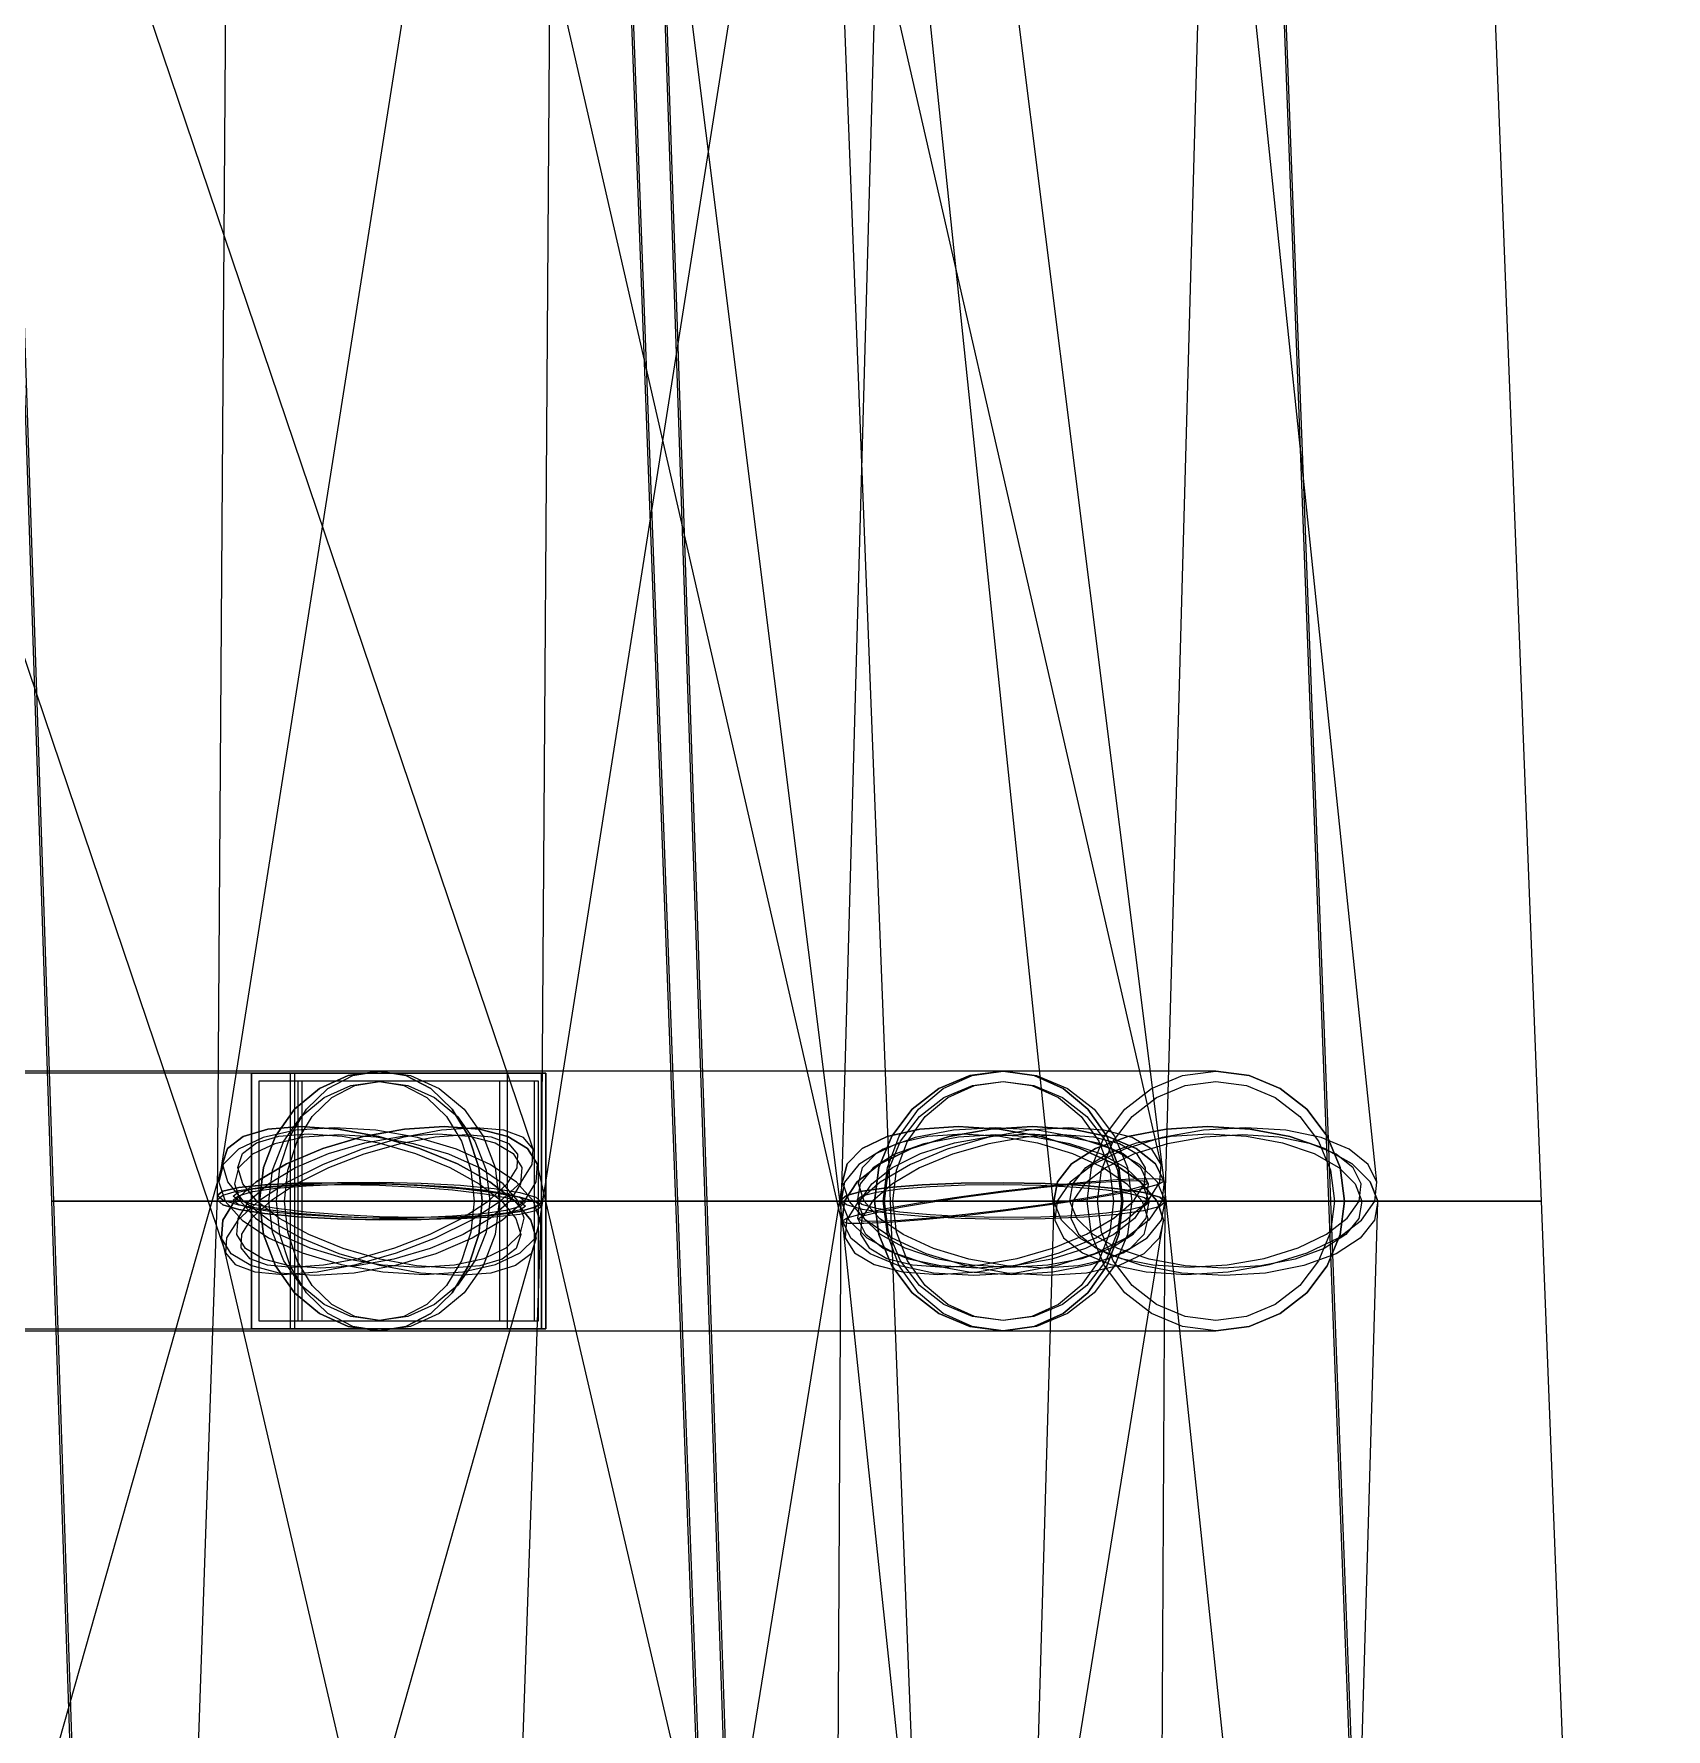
# Model space of a CAD drawing. Header units: millimetres. Extents: x -123812 to 252100, y -3000 to 639000.
# Drawn here: x 7927 to 10483, y 474173 to 476827 of the extents above; entities that cross this region are included whole.
import ezdxf

# ---------------------------------------------------------------- set-up
doc = ezdxf.new("R2010")
doc.units = ezdxf.units.MM
doc.layers.add('D-STR-STRC', color=7, linetype='Continuous', lineweight=25)

msp = doc.modelspace()

# ---------------------------------------------------------------- linework, layer by layer
at = {"layer": 'D-STR-STRC'}
for points in [[(6435.6, 496968.5), (9192.6, 474968.5), (9201.2, 474965.6), (9226.3, 474965.1), (9266.4, 474966.9), (9318.6, 474971), (9379.4, 474977), (9444.6, 474984.7), (9509.8, 474993.3), (9570.6, 475002.5), (9622.8, 475011.4), (9662.9, 475019.6), (9688.1, 475026.4), (9696.6, 475031.5), (6939.7, 497031.5)], [(8364.2, 497001.7), (8213.8, 475001.7), (8222.5, 474994), (8247.8, 474986.7), (8288.2, 474980.3), (8340.8, 474975.2), (8402.1, 474971.9), (8467.8, 474970.4), (8533.5, 474971), (8594.8, 474973.5), (8647.4, 474977.9), (8687.8, 474983.7), (8713.1, 474990.7), (8721.8, 474998.3), (8872.2, 496998.3)], [(6535.8, 479918.8), (8227.1, 474918.8), (8242.3, 474900.5), (8272.8, 474889.1), (8316.6, 474885.2), (8370.7, 474889.1), (8431.5, 474900.5), (8494.7, 474918.8), (8556, 474942.6), (8611.4, 474970.3), (8657, 475000), (8689.7, 475029.7), (8707.2, 475057.4), (8708.5, 475081.2), (7017.1, 480081.2)], [(8052, 479942.6), (9197.2, 474942.6), (9212, 474918.8), (9242.7, 474900.5), (9287.1, 474889.1), (9342.2, 474885.2), (9404.4, 474889.1), (9469.2, 474900.5), (9532.4, 474918.8), (9589.7, 474942.6), (9637, 474970.3), (9671.2, 475000), (9690, 475029.7), (9692, 475057.4), (8546.8, 480057.4)], [(9005.4, 480029.7), (8216.4, 475029.7), (8226.4, 475000), (8252.9, 474970.3), (8294, 474942.6), (8347, 474918.8), (8408.2, 474900.5), (8473.5, 474889.1), (8538.3, 474885.2), (8598.4, 474889.1), (8649.6, 474900.5), (8688.4, 474918.8), (8712.1, 474942.6), (8719.2, 474970.3), (9508.2, 479970.3)], [(9004.6, 479970.3), (9525.6, 474970.3), (9539.2, 474942.6), (9569.1, 474918.8), (9613.2, 474900.5), (9668.5, 474889.1), (9731.2, 474885.2), (9797.1, 474889.1), (9861.7, 474900.5), (9920.6, 474918.8), (9969.8, 474942.6), (10005.8, 474970.3), (10026.4, 475000), (10029.9, 475029.7), (9508.9, 480029.7)], [(9329.7, 480000), (9191, 475000), (9202.8, 474970.3), (9231.2, 474942.6), (9274, 474918.8), (9328.5, 474900.5), (9390.9, 474889.1), (9457, 474885.2), (9522.2, 474889.1), (9582.2, 474900.5), (9632.7, 474918.8), (9670.4, 474942.6), (9692.8, 474970.3), (9698.2, 475000), (9837, 480000)], [(6913.9, 474796.8), (8467.8, 474796.8), (8509.5, 474803.7), (8548.4, 474824), (8581.8, 474856.3), (8607.4, 474898.4), (8623.5, 474947.4), (8629, 475000), (8623.5, 475052.6), (8607.4, 475101.6), (8581.8, 475143.7), (8548.4, 475176), (8509.5, 475196.3), (8467.8, 475203.2), (6913.9, 475203.2)], [(6913.9, 474796.8), (8467.8, 474796.8), (8509.5, 474803.7), (8548.4, 474824), (8581.8, 474856.3), (8607.4, 474898.4), (8623.5, 474947.4), (8629, 475000), (8623.5, 475052.6), (8607.4, 475101.6), (8581.8, 475143.7), (8548.4, 475176), (8509.5, 475196.3), (8467.8, 475203.2), (6913.9, 475203.2)], [(7297.3, 469941.7), (8713.6, 474941.7), (8705, 474969.8), (8680.3, 475000), (8641, 475030.2), (8590, 475058.3), (8530.6, 475082.5), (8467, 475101), (8403.4, 475112.7), (8344.2, 475116.7), (8293.4, 475112.7), (8254.5, 475101), (8230.1, 475082.5), (8222, 475058.3), (6805.6, 470058.3)], [(9879.6, 470058.3), (8715, 475058.3), (8700, 475082.5), (8669.2, 475101), (8624.7, 475112.7), (8569.5, 475116.7), (8507.3, 475112.7), (8442.5, 475101), (8379.3, 475082.5), (8322.2, 475058.3), (8275.1, 475030.2), (8241, 475000), (8222.5, 474969.8), (8220.6, 474941.7), (9385.2, 469941.7)], [(8887.5, 469969.8), (9695.9, 474969.8), (9685.9, 475000), (9659.4, 475030.2), (9618.3, 475058.3), (9565.3, 475082.5), (9504.1, 475101), (9438.9, 475112.7), (9374, 475116.7), (9314, 475112.7), (9262.9, 475101), (9224.1, 475082.5), (9200.4, 475058.3), (9193.3, 475030.2), (8384.9, 470030.2)], [(10224.3, 470030.2), (9696.7, 475030.2), (9683, 475058.3), (9653, 475082.5), (9608.8, 475101), (9553.4, 475112.7), (9490.7, 475116.7), (9424.7, 475112.7), (9360.2, 475101), (9301.3, 475082.5), (9252.3, 475058.3), (9216.3, 475030.2), (9196, 475000), (9192.5, 474969.8), (9720.1, 469969.8)], [(9886, 470000), (10031.4, 475000), (10019.5, 475030.2), (9991.1, 475058.3), (9948.1, 475082.5), (9893.6, 475101), (9831.2, 475112.7), (9765.1, 475116.7), (9699.9, 475112.7), (9640, 475101), (9589.5, 475082.5), (9551.8, 475058.3), (9529.5, 475030.2), (9524.2, 475000), (9378.8, 470000)], [(7855.2, 449991.3), (8721.7, 474991.3), (8713, 474998.7), (8687.6, 475006.2), (8647.3, 475013.2), (8594.7, 475019.4), (8533.5, 475024.2), (8467.8, 475027.4), (8402.1, 475028.7), (8340.9, 475028.1), (8288.3, 475025.5), (8248, 475021.2), (8222.6, 475015.5), (8214, 475008.7), (7347.5, 450008.7)], [(9563.8, 449998.6), (9698.6, 474998.6), (9689.9, 475006.1), (9664.6, 475013.2), (9624.2, 475019.3), (9571.6, 475024.2), (9510.3, 475027.4), (9444.6, 475028.7), (9378.9, 475028.1), (9317.6, 475025.5), (9265, 475021.3), (9224.6, 475015.5), (9199.3, 475008.7), (9190.6, 475001.4), (9055.8, 450001.4)]]:
    msp.add_lwpolyline(points, dxfattribs=at)
for points in [[(7787.5, 480000), (7954.7, 475000), (8980.9, 475000), (8811.3, 480000)], [(7789.8, 480000), (7957.7, 475000), (8977.9, 475000), (8809, 480000)], [(8744.9, 480000), (8931.5, 475000), (9957.7, 475000), (9768.7, 480000)], [(8747.2, 480000), (8934.5, 475000), (9954.7, 475000), (9766.4, 480000)], [(9073.7, 480000), (9267.7, 475000), (10287.8, 475000), (10092.9, 480000)], [(7192.8, 474800), (8721.7, 474800), (8721.7, 475200), (7192.8, 475200)], [(7192.8, 474800), (8721.7, 474800), (8721.7, 475200), (7192.8, 475200)], [(8267.8, 474800), (8728.5, 474800), (8728.5, 475200), (8267.8, 475200)], [(8267.8, 475200), (8667.8, 475200), (8667.8, 474800), (8267.8, 474800)], [(8280.1, 475000), (8286.5, 474947.4), (8305.2, 474898.4), (8335.1, 474856.3), (8373.9, 474824), (8419.2, 474803.7), (8467.8, 474796.8), (9444.6, 474796.8), (9493.2, 474803.7), (9538.5, 474824), (9577.4, 474856.3), (9607.2, 474898.4), (9625.9, 474947.4), (9632.3, 475000), (9625.9, 475052.6), (9607.2, 475101.6), (9577.4, 475143.7), (9538.5, 475176), (9493.2, 475196.3), (9444.6, 475203.2), (8467.8, 475203.2), (8419.2, 475196.3), (8373.9, 475176), (8335.1, 475143.7), (8305.2, 475101.6), (8286.5, 475052.6)], [(8655.5, 475000), (8649.1, 474947.4), (8630.4, 474898.4), (8600.6, 474856.3), (8561.7, 474824), (8516.4, 474803.7), (8467.8, 474796.8), (8419.2, 474803.7), (8373.9, 474824), (8335.1, 474856.3), (8305.2, 474898.4), (8286.5, 474947.4), (8280.1, 475000), (8286.5, 475052.6), (8305.2, 475101.6), (8335.1, 475143.7), (8373.9, 475176), (8419.2, 475196.3), (8467.8, 475203.2), (8516.4, 475196.3), (8561.7, 475176), (8600.6, 475143.7), (8630.4, 475101.6), (8649.1, 475052.6)], [(8280.1, 475000), (8286.5, 474947.4), (8305.2, 474898.4), (8335.1, 474856.3), (8373.9, 474824), (8419.2, 474803.7), (8467.8, 474796.8), (9444.6, 474796.8), (9493.2, 474803.7), (9538.5, 474824), (9577.4, 474856.3), (9607.2, 474898.4), (9625.9, 474947.4), (9632.3, 475000), (9625.9, 475052.6), (9607.2, 475101.6), (9577.4, 475143.7), (9538.5, 475176), (9493.2, 475196.3), (9444.6, 475203.2), (8467.8, 475203.2), (8419.2, 475196.3), (8373.9, 475176), (8335.1, 475143.7), (8305.2, 475101.6), (8286.5, 475052.6)], [(8655.5, 475000), (8649.1, 474947.4), (8630.4, 474898.4), (8600.6, 474856.3), (8561.7, 474824), (8516.4, 474803.7), (8467.8, 474796.8), (8419.2, 474803.7), (8373.9, 474824), (8335.1, 474856.3), (8305.2, 474898.4), (8286.5, 474947.4), (8280.1, 475000), (8286.5, 475052.6), (8305.2, 475101.6), (8335.1, 475143.7), (8373.9, 475176), (8419.2, 475196.3), (8467.8, 475203.2), (8516.4, 475196.3), (8561.7, 475176), (8600.6, 475143.7), (8630.4, 475101.6), (8649.1, 475052.6)], [(8629, 475000), (8623.5, 474947.4), (8607.4, 474898.4), (8581.8, 474856.3), (8548.4, 474824), (8509.5, 474803.7), (8467.8, 474796.8), (8426.1, 474803.7), (8387.2, 474824), (8353.8, 474856.3), (8328.2, 474898.4), (8312.1, 474947.4), (8306.6, 475000), (8312.1, 475052.6), (8328.2, 475101.6), (8353.8, 475143.7), (8387.2, 475176), (8426.1, 475196.3), (8467.8, 475203.2), (8509.5, 475196.3), (8548.4, 475176), (8581.8, 475143.7), (8607.4, 475101.6), (8623.5, 475052.6)], [(8629, 475000), (8623.5, 474947.4), (8607.4, 474898.4), (8581.8, 474856.3), (8548.4, 474824), (8509.5, 474803.7), (8467.8, 474796.8), (8426.1, 474803.7), (8387.2, 474824), (8353.8, 474856.3), (8328.2, 474898.4), (8312.1, 474947.4), (8306.6, 475000), (8312.1, 475052.6), (8328.2, 475101.6), (8353.8, 475143.7), (8387.2, 475176), (8426.1, 475196.3), (8467.8, 475203.2), (8509.5, 475196.3), (8548.4, 475176), (8581.8, 475143.7), (8607.4, 475101.6), (8623.5, 475052.6)], [(8328.6, 475200), (8728.5, 475200), (8728.5, 474800), (8328.6, 474800)], [(8335.4, 475200), (8721.7, 475200), (8721.7, 474800), (8335.4, 474800)], [(8335.4, 475200), (8721.7, 475200), (8721.7, 474800), (8335.4, 474800)], [(9243.1, 475000), (9250, 474947.4), (9270.1, 474898.4), (9302.2, 474856.3), (9343.9, 474824), (9392.5, 474803.7), (9444.6, 474796.8), (9777.8, 474796.8), (9829.9, 474803.7), (9878.5, 474824), (9920.2, 474856.3), (9952.2, 474898.4), (9972.4, 474947.4), (9979.2, 475000), (9972.4, 475052.6), (9952.2, 475101.6), (9920.2, 475143.7), (9878.5, 475176), (9829.9, 475196.3), (9777.8, 475203.2), (9444.6, 475203.2), (9392.5, 475196.3), (9343.9, 475176), (9302.2, 475143.7), (9270.1, 475101.6), (9250, 475052.6)], [(9646.1, 475000), (9639.2, 474947.4), (9619.1, 474898.4), (9587.1, 474856.3), (9545.3, 474824), (9496.8, 474803.7), (9444.6, 474796.8), (9392.5, 474803.7), (9343.9, 474824), (9302.2, 474856.3), (9270.1, 474898.4), (9250, 474947.4), (9243.1, 475000), (9250, 475052.6), (9270.1, 475101.6), (9302.2, 475143.7), (9343.9, 475176), (9392.5, 475196.3), (9444.6, 475203.2), (9496.8, 475196.3), (9545.3, 475176), (9587.1, 475143.7), (9619.1, 475101.6), (9639.2, 475052.6)], [(9243.1, 475000), (9250, 474947.4), (9270.1, 474898.4), (9302.2, 474856.3), (9343.9, 474824), (9392.5, 474803.7), (9444.6, 474796.8), (9777.8, 474796.8), (9829.9, 474803.7), (9878.5, 474824), (9920.2, 474856.3), (9952.2, 474898.4), (9972.4, 474947.4), (9979.2, 475000), (9972.4, 475052.6), (9952.2, 475101.6), (9920.2, 475143.7), (9878.5, 475176), (9829.9, 475196.3), (9777.8, 475203.2), (9444.6, 475203.2), (9392.5, 475196.3), (9343.9, 475176), (9302.2, 475143.7), (9270.1, 475101.6), (9250, 475052.6)], [(9646.1, 475000), (9639.2, 474947.4), (9619.1, 474898.4), (9587.1, 474856.3), (9545.3, 474824), (9496.8, 474803.7), (9444.6, 474796.8), (9392.5, 474803.7), (9343.9, 474824), (9302.2, 474856.3), (9270.1, 474898.4), (9250, 474947.4), (9243.1, 475000), (9250, 475052.6), (9270.1, 475101.6), (9302.2, 475143.7), (9343.9, 475176), (9392.5, 475196.3), (9444.6, 475203.2), (9496.8, 475196.3), (9545.3, 475176), (9587.1, 475143.7), (9619.1, 475101.6), (9639.2, 475052.6)], [(9632.3, 475000), (9625.9, 474947.4), (9607.2, 474898.4), (9577.4, 474856.3), (9538.5, 474824), (9493.2, 474803.7), (9444.6, 474796.8), (9396, 474803.7), (9350.7, 474824), (9311.9, 474856.3), (9282, 474898.4), (9263.3, 474947.4), (9256.9, 475000), (9263.3, 475052.6), (9282, 475101.6), (9311.9, 475143.7), (9350.7, 475176), (9396, 475196.3), (9444.6, 475203.2), (9493.2, 475196.3), (9538.5, 475176), (9577.4, 475143.7), (9607.2, 475101.6), (9625.9, 475052.6)], [(9632.3, 475000), (9625.9, 474947.4), (9607.2, 474898.4), (9577.4, 474856.3), (9538.5, 474824), (9493.2, 474803.7), (9444.6, 474796.8), (9396, 474803.7), (9350.7, 474824), (9311.9, 474856.3), (9282, 474898.4), (9263.3, 474947.4), (9256.9, 475000), (9263.3, 475052.6), (9282, 475101.6), (9311.9, 475143.7), (9350.7, 475176), (9396, 475196.3), (9444.6, 475203.2), (9493.2, 475196.3), (9538.5, 475176), (9577.4, 475143.7), (9607.2, 475101.6), (9625.9, 475052.6)], [(9979.2, 475000), (9972.4, 474947.4), (9952.2, 474898.4), (9920.2, 474856.3), (9878.5, 474824), (9829.9, 474803.7), (9777.8, 474796.8), (9725.6, 474803.7), (9677, 474824), (9635.3, 474856.3), (9603.3, 474898.4), (9583.2, 474947.4), (9576.3, 475000), (9583.2, 475052.6), (9603.3, 475101.6), (9635.3, 475143.7), (9677, 475176), (9725.6, 475196.3), (9777.8, 475203.2), (9829.9, 475196.3), (9878.5, 475176), (9920.2, 475143.7), (9952.2, 475101.6), (9972.4, 475052.6)], [(9979.2, 475000), (9972.4, 474947.4), (9952.2, 474898.4), (9920.2, 474856.3), (9878.5, 474824), (9829.9, 474803.7), (9777.8, 474796.8), (9725.6, 474803.7), (9677, 474824), (9635.3, 474856.3), (9603.3, 474898.4), (9583.2, 474947.4), (9576.3, 475000), (9583.2, 475052.6), (9603.3, 475101.6), (9635.3, 475143.7), (9677, 475176), (9725.6, 475196.3), (9777.8, 475203.2), (9829.9, 475196.3), (9878.5, 475176), (9920.2, 475143.7), (9952.2, 475101.6), (9972.4, 475052.6)], [(8279.8, 475188), (8655.8, 475188), (8655.8, 474812), (8279.8, 474812)], [(8640.8, 475000), (8634.9, 474951.5), (8617.6, 474906.4), (8590.1, 474867.6), (8554.3, 474837.9), (8512.6, 474819.2), (8467.8, 474812.8), (8423, 474819.2), (8381.3, 474837.9), (8345.5, 474867.6), (8318, 474906.4), (8300.7, 474951.5), (8294.9, 475000), (8300.7, 475048.5), (8318, 475093.6), (8345.5, 475132.4), (8381.3, 475162.1), (8423, 475180.8), (8467.8, 475187.2), (8512.6, 475180.8), (8554.3, 475162.1), (8590.1, 475132.4), (8617.6, 475093.6), (8634.9, 475048.5)], [(8640.8, 475000), (8634.9, 474951.5), (8617.6, 474906.4), (8590.1, 474867.6), (8554.3, 474837.9), (8512.6, 474819.2), (8467.8, 474812.8), (8423, 474819.2), (8381.3, 474837.9), (8345.5, 474867.6), (8318, 474906.4), (8300.7, 474951.5), (8294.9, 475000), (8300.7, 475048.5), (8318, 475093.6), (8345.5, 475132.4), (8381.3, 475162.1), (8423, 475180.8), (8467.8, 475187.2), (8512.6, 475180.8), (8554.3, 475162.1), (8590.1, 475132.4), (8617.6, 475093.6), (8634.9, 475048.5)], [(8616.3, 475000), (8611.3, 474951.5), (8596.4, 474906.4), (8572.8, 474867.6), (8542.1, 474837.9), (8506.2, 474819.2), (8467.8, 474812.8), (8429.4, 474819.2), (8393.5, 474837.9), (8362.8, 474867.6), (8339.2, 474906.4), (8324.3, 474951.5), (8319.3, 475000), (8324.3, 475048.5), (8339.2, 475093.6), (8362.8, 475132.4), (8393.5, 475162.1), (8429.4, 475180.8), (8467.8, 475187.2), (8506.2, 475180.8), (8542.1, 475162.1), (8572.8, 475132.4), (8596.4, 475093.6), (8611.3, 475048.5)], [(8616.3, 475000), (8611.3, 474951.5), (8596.4, 474906.4), (8572.8, 474867.6), (8542.1, 474837.9), (8506.2, 474819.2), (8467.8, 474812.8), (8429.4, 474819.2), (8393.5, 474837.9), (8362.8, 474867.6), (8339.2, 474906.4), (8324.3, 474951.5), (8319.3, 475000), (8324.3, 475048.5), (8339.2, 475093.6), (8362.8, 475132.4), (8393.5, 475162.1), (8429.4, 475180.8), (8467.8, 475187.2), (8506.2, 475180.8), (8542.1, 475162.1), (8572.8, 475132.4), (8596.4, 475093.6), (8611.3, 475048.5)], [(8340.6, 475188), (8716.5, 475188), (8716.5, 474812), (8340.6, 474812)], [(8347, 475188), (8710.2, 475188), (8710.2, 474812), (8347, 474812)], [(8347, 475188), (8710.2, 475188), (8710.2, 474812), (8347, 474812)], [(9630.2, 475000), (9623.9, 474951.5), (9605.3, 474906.4), (9575.8, 474867.6), (9537.4, 474837.9), (9492.6, 474819.2), (9444.6, 474812.8), (9396.6, 474819.2), (9351.8, 474837.9), (9313.4, 474867.6), (9283.9, 474906.4), (9265.3, 474951.5), (9259, 475000), (9265.3, 475048.5), (9283.9, 475093.6), (9313.4, 475132.4), (9351.8, 475162.1), (9396.6, 475180.8), (9444.6, 475187.2), (9492.6, 475180.8), (9537.4, 475162.1), (9575.8, 475132.4), (9605.3, 475093.6), (9623.9, 475048.5)], [(9630.2, 475000), (9623.9, 474951.5), (9605.3, 474906.4), (9575.8, 474867.6), (9537.4, 474837.9), (9492.6, 474819.2), (9444.6, 474812.8), (9396.6, 474819.2), (9351.8, 474837.9), (9313.4, 474867.6), (9283.9, 474906.4), (9265.3, 474951.5), (9259, 475000), (9265.3, 475048.5), (9283.9, 475093.6), (9313.4, 475132.4), (9351.8, 475162.1), (9396.6, 475180.8), (9444.6, 475187.2), (9492.6, 475180.8), (9537.4, 475162.1), (9575.8, 475132.4), (9605.3, 475093.6), (9623.9, 475048.5)], [(9617.6, 475000), (9611.7, 474951.5), (9594.4, 474906.4), (9566.9, 474867.6), (9531.1, 474837.9), (9489.4, 474819.2), (9444.6, 474812.8), (9399.8, 474819.2), (9358.1, 474837.9), (9322.3, 474867.6), (9294.8, 474906.4), (9277.6, 474951.5), (9271.7, 475000), (9277.6, 475048.5), (9294.8, 475093.6), (9322.3, 475132.4), (9358.1, 475162.1), (9399.8, 475180.8), (9444.6, 475187.2), (9489.4, 475180.8), (9531.1, 475162.1), (9566.9, 475132.4), (9594.4, 475093.6), (9611.7, 475048.5)], [(9617.6, 475000), (9611.7, 474951.5), (9594.4, 474906.4), (9566.9, 474867.6), (9531.1, 474837.9), (9489.4, 474819.2), (9444.6, 474812.8), (9399.8, 474819.2), (9358.1, 474837.9), (9322.3, 474867.6), (9294.8, 474906.4), (9277.6, 474951.5), (9271.7, 475000), (9277.6, 475048.5), (9294.8, 475093.6), (9322.3, 475132.4), (9358.1, 475162.1), (9399.8, 475180.8), (9444.6, 475187.2), (9489.4, 475180.8), (9531.1, 475162.1), (9566.9, 475132.4), (9594.4, 475093.6), (9611.7, 475048.5)], [(9963.4, 475000), (9957.1, 474951.5), (9938.5, 474906.4), (9909, 474867.6), (9870.6, 474837.9), (9825.8, 474819.2), (9777.8, 474812.8), (9729.7, 474819.2), (9685, 474837.9), (9646.5, 474867.6), (9617, 474906.4), (9598.5, 474951.5), (9592.2, 475000), (9598.5, 475048.5), (9617, 475093.6), (9646.5, 475132.4), (9685, 475162.1), (9729.7, 475180.8), (9777.8, 475187.2), (9825.8, 475180.8), (9870.6, 475162.1), (9909, 475132.4), (9938.5, 475093.6), (9957.1, 475048.5)], [(9963.4, 475000), (9957.1, 474951.5), (9938.5, 474906.4), (9909, 474867.6), (9870.6, 474837.9), (9825.8, 474819.2), (9777.8, 474812.8), (9729.7, 474819.2), (9685, 474837.9), (9646.5, 474867.6), (9617, 474906.4), (9598.5, 474951.5), (9592.2, 475000), (9598.5, 475048.5), (9617, 475093.6), (9646.5, 475132.4), (9685, 475162.1), (9729.7, 475180.8), (9777.8, 475187.2), (9825.8, 475180.8), (9870.6, 475162.1), (9909, 475132.4), (9938.5, 475093.6), (9957.1, 475048.5)], [(8694.6, 475000), (8660.5, 474969.8), (8613.4, 474941.7), (8556.3, 474917.5), (8493.2, 474899), (8428.3, 474887.3), (8366.2, 474883.3), (8310.9, 474887.3), (8266.4, 474899), (8235.6, 474917.5), (8220.6, 474941.7), (8222.5, 474969.8), (8241, 475000), (8275.1, 475030.2), (8322.2, 475058.3), (8379.3, 475082.5), (8442.5, 475101), (8507.3, 475112.7), (8569.5, 475116.7), (8624.7, 475112.7), (8669.2, 475101), (8700, 475082.5), (8715, 475058.3), (8713.1, 475030.2)], [(8680.3, 475000), (8705, 474969.8), (8713.6, 474941.7), (8705.5, 474917.5), (8681.1, 474899), (8642.2, 474887.3), (8591.4, 474883.3), (8532.2, 474887.3), (8468.6, 474899), (8405, 474917.5), (8345.6, 474941.7), (8294.6, 474969.8), (8255.3, 475000), (8230.6, 475030.2), (8222, 475058.3), (8230.1, 475082.5), (8254.5, 475101), (8293.4, 475112.7), (8344.2, 475116.7), (8403.4, 475112.7), (8467, 475101), (8530.6, 475082.5), (8590, 475058.3), (8641, 475030.2)], [(9693.3, 475000), (9672.9, 474969.8), (9636.9, 474941.7), (9587.9, 474917.5), (9529.1, 474899), (9464.5, 474887.3), (9398.6, 474883.3), (9335.8, 474887.3), (9280.4, 474899), (9236.2, 474917.5), (9206.2, 474941.7), (9192.5, 474969.8), (9196, 475000), (9216.3, 475030.2), (9252.3, 475058.3), (9301.3, 475082.5), (9360.2, 475101), (9424.7, 475112.7), (9490.7, 475116.7), (9553.4, 475112.7), (9608.8, 475101), (9653, 475082.5), (9683, 475058.3), (9696.7, 475030.2)], [(9685.9, 475000), (9695.9, 474969.8), (9688.8, 474941.7), (9665.1, 474917.5), (9626.3, 474899), (9575.2, 474887.3), (9515.2, 474883.3), (9450.3, 474887.3), (9385.1, 474899), (9323.9, 474917.5), (9270.9, 474941.7), (9229.8, 474969.8), (9203.3, 475000), (9193.3, 475030.2), (9200.4, 475058.3), (9224.1, 475082.5), (9262.9, 475101), (9314, 475112.7), (9374, 475116.7), (9438.9, 475112.7), (9504.1, 475101), (9565.3, 475082.5), (9618.3, 475058.3), (9659.4, 475030.2)], [(10031.4, 475000), (10026, 474969.8), (10003.7, 474941.7), (9966.1, 474917.5), (9915.6, 474899), (9855.7, 474887.3), (9790.5, 474883.3), (9724.4, 474887.3), (9662, 474899), (9607.4, 474917.5), (9564.5, 474941.7), (9536.1, 474969.8), (9524.2, 475000), (9529.5, 475030.2), (9551.8, 475058.3), (9589.5, 475082.5), (9640, 475101), (9699.9, 475112.7), (9765.1, 475116.7), (9831.2, 475112.7), (9893.6, 475101), (9948.1, 475082.5), (9991.1, 475058.3), (10019.5, 475030.2)], [(8226.4, 475000), (8252.9, 474970.3), (8294, 474942.6), (8347, 474918.8), (8408.2, 474900.5), (8473.5, 474889.1), (8538.3, 474885.2), (8598.4, 474889.1), (8649.6, 474900.5), (8688.4, 474918.8), (8712.1, 474942.6), (8719.2, 474970.3), (8709.2, 475000), (8682.7, 475029.7), (8641.6, 475057.4), (8588.6, 475081.2), (8527.4, 475099.5), (8462.2, 475110.9), (8397.3, 475114.8), (8337.2, 475110.9), (8286, 475099.5), (8247.3, 475081.2), (8223.5, 475057.4), (8216.4, 475029.7)], [(8278.6, 475000), (8246, 474970.3), (8228.4, 474942.6), (8227.1, 474918.8), (8242.3, 474900.5), (8272.8, 474889.1), (8316.6, 474885.2), (8370.7, 474889.1), (8431.5, 474900.5), (8494.7, 474918.8), (8556, 474942.6), (8611.4, 474970.3), (8657, 475000), (8689.7, 475029.7), (8707.2, 475057.4), (8708.5, 475081.2), (8693.3, 475099.5), (8662.8, 475110.9), (8619, 475114.8), (8564.9, 475110.9), (8504.2, 475099.5), (8441, 475081.2), (8379.6, 475057.4), (8324.2, 475029.7)], [(8250.2, 475000), (8274.1, 474973.2), (8311.1, 474948.2), (8358.9, 474926.8), (8414.1, 474910.3), (8472.9, 474900), (8531.4, 474896.5), (8585.5, 474900), (8631.7, 474910.3), (8666.6, 474926.8), (8688.1, 474948.2), (8694.5, 474973.2), (8685.4, 475000), (8661.6, 475026.8), (8624.5, 475051.8), (8576.7, 475073.2), (8521.5, 475089.7), (8462.7, 475100), (8404.2, 475103.5), (8350.1, 475100), (8303.9, 475089.7), (8269, 475073.2), (8247.5, 475051.8), (8241.1, 475026.8)], [(8672.2, 475000), (8641.6, 474972.8), (8599, 474947.4), (8547.6, 474925.6), (8490.7, 474908.9), (8432.2, 474898.4), (8376.2, 474894.8), (8326.4, 474898.4), (8286.2, 474908.9), (8258.4, 474925.6), (8244.9, 474947.4), (8246.6, 474972.8), (8263.4, 475000), (8294, 475027.2), (8336.6, 475052.6), (8388, 475074.4), (8444.9, 475091.1), (8503.4, 475101.6), (8559.4, 475105.2), (8609.2, 475101.6), (8649.4, 475091.1), (8677.2, 475074.4), (8690.7, 475052.6), (8689, 475027.2)], [(8659.4, 475000), (8681.7, 474972.8), (8689.4, 474947.4), (8682.1, 474925.6), (8660.1, 474908.9), (8625, 474898.4), (8579.3, 474894.8), (8525.9, 474898.4), (8468.5, 474908.9), (8411.2, 474925.6), (8357.6, 474947.4), (8311.6, 474972.8), (8276.2, 475000), (8253.9, 475027.2), (8246.2, 475052.6), (8253.5, 475074.4), (8275.5, 475091.1), (8310.6, 475101.6), (8356.3, 475105.2), (8409.7, 475101.6), (8467.1, 475091.1), (8524.5, 475074.4), (8578, 475052.6), (8624, 475027.2)], [(8297.3, 475000), (8267.8, 474973.2), (8252, 474948.2), (8250.8, 474926.8), (8264.5, 474910.3), (8292, 474900), (8331.5, 474896.5), (8380.3, 474900), (8435, 474910.3), (8492, 474926.8), (8547.3, 474948.2), (8597.3, 474973.2), (8638.4, 475000), (8667.8, 475026.8), (8683.7, 475051.8), (8684.8, 475073.2), (8671.1, 475089.7), (8643.6, 475100), (8604.1, 475103.5), (8555.3, 475100), (8500.6, 475089.7), (8443.6, 475073.2), (8388.3, 475051.8), (8338.3, 475026.8)], [(9191, 475000), (9202.8, 474970.3), (9231.2, 474942.6), (9274, 474918.8), (9328.5, 474900.5), (9390.9, 474889.1), (9457, 474885.2), (9522.2, 474889.1), (9582.2, 474900.5), (9632.7, 474918.8), (9670.4, 474942.6), (9692.8, 474970.3), (9698.2, 475000), (9686.4, 475029.7), (9658, 475057.4), (9615.2, 475081.2), (9560.7, 475099.5), (9498.3, 475110.9), (9432.2, 475114.8), (9367, 475110.9), (9307.1, 475099.5), (9256.5, 475081.2), (9218.8, 475057.4), (9196.4, 475029.7)], [(9218, 475000), (9199.2, 474970.3), (9197.2, 474942.6), (9212, 474918.8), (9242.7, 474900.5), (9287.1, 474889.1), (9342.2, 474885.2), (9404.4, 474889.1), (9469.2, 474900.5), (9532.4, 474918.8), (9589.7, 474942.6), (9637, 474970.3), (9671.2, 475000), (9690, 475029.7), (9692, 475057.4), (9677.2, 475081.2), (9646.6, 475099.5), (9602.1, 475110.9), (9547, 475114.8), (9484.8, 475110.9), (9420, 475099.5), (9356.8, 475081.2), (9299.6, 475057.4), (9252.2, 475029.7)], [(9216, 475000), (9226.6, 474973.2), (9252.2, 474948.2), (9290.8, 474926.8), (9340, 474910.3), (9396.2, 474900), (9455.8, 474896.5), (9514.6, 474900), (9568.6, 474910.3), (9614.2, 474926.8), (9648.2, 474948.2), (9668.4, 474973.2), (9673.3, 475000), (9662.6, 475026.8), (9637, 475051.8), (9598.4, 475073.2), (9549.3, 475089.7), (9493, 475100), (9433.4, 475103.5), (9374.6, 475100), (9320.6, 475089.7), (9275, 475073.2), (9241, 475051.8), (9220.8, 475026.8)], [(9668.8, 475000), (9650.4, 474972.8), (9618, 474947.4), (9573.8, 474925.6), (9520.7, 474908.9), (9462.5, 474898.4), (9403.1, 474894.8), (9346.5, 474898.4), (9296.6, 474908.9), (9256.7, 474925.6), (9229.7, 474947.4), (9217.3, 474972.8), (9220.4, 475000), (9238.8, 475027.2), (9271.2, 475052.6), (9315.4, 475074.4), (9368.5, 475091.1), (9426.7, 475101.6), (9486.1, 475105.2), (9542.7, 475101.6), (9592.7, 475091.1), (9632.5, 475074.4), (9659.5, 475052.6), (9671.9, 475027.2)], [(9662.1, 475000), (9671.2, 474972.8), (9664.8, 474947.4), (9643.4, 474925.6), (9608.5, 474908.9), (9562.4, 474898.4), (9508.2, 474894.8), (9449.8, 474898.4), (9390.9, 474908.9), (9335.8, 474925.6), (9288, 474947.4), (9251, 474972.8), (9227.1, 475000), (9218, 475027.2), (9224.4, 475052.6), (9245.8, 475074.4), (9280.8, 475091.1), (9326.9, 475101.6), (9381, 475105.2), (9439.5, 475101.6), (9498.3, 475091.1), (9553.4, 475074.4), (9601.2, 475052.6), (9638.2, 475027.2)], [(9240.3, 475000), (9223.4, 474973.2), (9221.5, 474948.2), (9234.9, 474926.8), (9262.5, 474910.3), (9302.6, 474900), (9352.3, 474896.5), (9408.3, 474900), (9466.8, 474910.3), (9523.8, 474926.8), (9575.4, 474948.2), (9618, 474973.2), (9648.9, 475000), (9665.8, 475026.8), (9667.7, 475051.8), (9654.3, 475073.2), (9626.7, 475089.7), (9586.6, 475100), (9536.9, 475103.5), (9480.9, 475100), (9422.4, 475089.7), (9365.4, 475073.2), (9313.8, 475051.8), (9271.2, 475026.8)], [(9529.2, 475000), (9525.6, 474970.3), (9539.2, 474942.6), (9569.1, 474918.8), (9613.2, 474900.5), (9668.5, 474889.1), (9731.2, 474885.2), (9797.1, 474889.1), (9861.7, 474900.5), (9920.6, 474918.8), (9969.8, 474942.6), (10005.8, 474970.3), (10026.4, 475000), (10029.9, 475029.7), (10016.3, 475057.4), (9986.5, 475081.2), (9942.4, 475099.5), (9887.1, 475110.9), (9824.3, 475114.8), (9758.4, 475110.9), (9693.8, 475099.5), (9634.9, 475081.2), (9585.8, 475057.4), (9549.7, 475029.7)], [(10006.4, 475000), (10001.6, 474972.8), (9981.5, 474947.4), (9947.5, 474925.6), (9902, 474908.9), (9848, 474898.4), (9789.2, 474894.8), (9729.6, 474898.4), (9673.4, 474908.9), (9624.2, 474925.6), (9585.5, 474947.4), (9559.9, 474972.8), (9549.1, 475000), (9554, 475027.2), (9574.1, 475052.6), (9608, 475074.4), (9653.6, 475091.1), (9707.6, 475101.6), (9766.3, 475105.2), (9825.9, 475101.6), (9882.2, 475091.1), (9931.4, 475074.4), (9970.1, 475052.6), (9995.7, 475027.2)], [(9553.7, 475000), (9550.4, 474973.2), (9562.7, 474948.2), (9589.6, 474926.8), (9629.4, 474910.3), (9679.2, 474900), (9735.8, 474896.5), (9795.2, 474900), (9853.5, 474910.3), (9906.6, 474926.8), (9950.9, 474948.2), (9983.4, 474973.2), (10001.9, 475000), (10005.1, 475026.8), (9992.9, 475051.8), (9965.9, 475073.2), (9926.2, 475089.7), (9876.3, 475100), (9819.8, 475103.5), (9760.3, 475100), (9702.1, 475089.7), (9649, 475073.2), (9604.7, 475051.8), (9572.2, 475026.8)], [(8467.8, 474970.4), (8402.1, 474971.9), (8340.8, 474975.2), (8288.2, 474980.3), (8247.8, 474986.7), (8222.5, 474994), (8213.8, 475001.7), (8222.5, 475009.3), (8247.8, 475016.3), (8288.2, 475022.1), (8340.8, 475026.5), (8402.1, 475029), (8467.8, 475029.6), (8533.5, 475028.1), (8594.8, 475024.8), (8647.4, 475019.7), (8687.8, 475013.3), (8713.1, 475006), (8721.8, 474998.3), (8713.1, 474990.7), (8687.8, 474983.7), (8647.4, 474977.9), (8594.8, 474973.5), (8533.5, 474971)], [(8467.8, 474972.6), (8402.1, 474975.8), (8340.9, 474980.6), (8288.3, 474986.8), (8248, 474993.8), (8222.6, 475001.3), (8214, 475008.7), (8222.6, 475015.5), (8248, 475021.2), (8288.3, 475025.5), (8340.9, 475028.1), (8402.1, 475028.7), (8467.8, 475027.4), (8533.5, 475024.2), (8594.7, 475019.4), (8647.3, 475013.2), (8687.6, 475006.2), (8713, 474998.7), (8721.7, 474991.3), (8713, 474984.5), (8687.6, 474978.8), (8647.3, 474974.5), (8594.7, 474971.9), (8533.5, 474971.3)], [(8467.8, 474973.3), (8408.5, 474974.6), (8353.3, 474977.7), (8305.9, 474982.2), (8269.5, 474988), (8246.6, 474994.6), (8238.8, 475001.5), (8246.6, 475008.4), (8269.5, 475014.7), (8305.9, 475019.9), (8353.3, 475023.9), (8408.5, 475026.2), (8467.8, 475026.7), (8527.1, 475025.4), (8582.3, 475022.3), (8629.7, 475017.8), (8666.1, 475012), (8689, 475005.4), (8696.8, 474998.5), (8689, 474991.6), (8666.1, 474985.3), (8629.7, 474980.1), (8582.3, 474976.1), (8527.1, 474973.8)], [(8467.8, 474975.3), (8408.6, 474978.2), (8353.4, 474982.5), (8306, 474988.1), (8269.6, 474994.4), (8246.7, 475001.2), (8238.9, 475007.8), (8246.7, 475014), (8269.6, 475019.1), (8306, 475023), (8353.4, 475025.3), (8408.6, 475025.9), (8467.8, 475024.7), (8527, 475021.8), (8582.2, 475017.5), (8629.6, 475011.9), (8666, 475005.6), (8688.9, 474998.8), (8696.7, 474992.2), (8688.9, 474986), (8666, 474980.9), (8629.6, 474977), (8582.2, 474974.7), (8527, 474974.1)], [(9444.6, 474971.3), (9378.9, 474972.6), (9317.6, 474975.8), (9265, 474980.7), (9224.6, 474986.8), (9199.3, 474993.9), (9190.6, 475001.4), (9199.3, 475008.7), (9224.6, 475015.5), (9265, 475021.3), (9317.6, 475025.5), (9378.9, 475028.1), (9444.6, 475028.7), (9510.3, 475027.4), (9571.6, 475024.2), (9624.2, 475019.3), (9664.6, 475013.2), (9689.9, 475006.1), (9698.6, 474998.6), (9689.9, 474991.3), (9664.6, 474984.5), (9624.2, 474978.7), (9571.6, 474974.5), (9510.3, 474971.9)], [(9444.6, 475015.3), (9379.4, 475006.7), (9318.6, 474997.5), (9266.4, 474988.6), (9226.3, 474980.4), (9201.2, 474973.6), (9192.6, 474968.5), (9201.2, 474965.6), (9226.3, 474965.1), (9266.4, 474966.9), (9318.6, 474971), (9379.4, 474977), (9444.6, 474984.7), (9509.8, 474993.3), (9570.6, 475002.5), (9622.8, 475011.4), (9662.9, 475019.6), (9688.1, 475026.4), (9696.6, 475031.5), (9688.1, 475034.4), (9662.9, 475034.9), (9622.8, 475033.1), (9570.6, 475029), (9509.8, 475023)], [(9444.6, 474974.1), (9385.3, 474975.3), (9330.1, 474978.2), (9282.7, 474982.6), (9246.3, 474988.1), (9223.4, 474994.5), (9215.6, 475001.2), (9223.4, 475007.9), (9246.3, 475014), (9282.7, 475019.2), (9330.1, 475023), (9385.3, 475025.3), (9444.6, 475025.9), (9503.9, 475024.7), (9559.1, 475021.8), (9606.5, 475017.4), (9642.9, 475011.9), (9665.8, 475005.5), (9673.6, 474998.8), (9665.8, 474992.1), (9642.9, 474986), (9606.5, 474980.8), (9559.1, 474977), (9503.9, 474974.7)], [(9444.6, 475013.8), (9385.8, 475006), (9331, 474997.8), (9283.9, 474989.7), (9247.8, 474982.3), (9225.1, 474976.2), (9217.4, 474971.6), (9225.1, 474969), (9247.8, 474968.5), (9283.9, 474970.2), (9331, 474973.8), (9385.8, 474979.3), (9444.6, 474986.2), (9503.4, 474994), (9558.2, 475002.2), (9605.3, 475010.3), (9641.4, 475017.7), (9664.1, 475023.8), (9671.8, 475028.4), (9664.1, 475031), (9641.4, 475031.5), (9605.3, 475029.8), (9558.2, 475026.2), (9503.4, 475020.7)], [(7954.7, 475000), (8122, 470000), (9150.4, 470000), (8980.9, 475000)], [(8980.9, 475000), (8963.4, 475000), (8912.1, 475000), (8830.6, 475000), (8724.3, 475000), (8600.6, 475000), (8467.8, 475000), (8335, 475000), (8211.3, 475000), (8105, 475000), (8023.5, 475000), (7972.2, 475000), (7954.7, 475000), (7972.2, 475000), (8023.5, 475000), (8105, 475000), (8211.3, 475000), (8335, 475000), (8467.8, 475000), (8600.6, 475000), (8724.3, 475000), (8830.6, 475000), (8912.1, 475000), (8963.4, 475000)], [(8980.9, 475000), (8963.4, 475000), (8912.1, 475000), (8830.6, 475000), (8724.3, 475000), (8600.6, 475000), (8467.8, 475000), (8335, 475000), (8211.3, 475000), (8105, 475000), (8023.5, 475000), (7972.2, 475000), (7954.7, 475000), (7972.2, 475000), (8023.5, 475000), (8105, 475000), (8211.3, 475000), (8335, 475000), (8467.8, 475000), (8600.6, 475000), (8724.3, 475000), (8830.6, 475000), (8912.1, 475000), (8963.4, 475000)], [(7957.7, 475000), (8125.7, 470000), (9146.7, 470000), (8977.9, 475000)], [(8977.9, 475000), (8960.5, 475000), (8909.5, 475000), (8828.5, 475000), (8722.8, 475000), (8599.8, 475000), (8467.8, 475000), (8335.8, 475000), (8212.8, 475000), (8107.1, 475000), (8026.1, 475000), (7975.1, 475000), (7957.7, 475000), (7975.1, 475000), (8026.1, 475000), (8107.1, 475000), (8212.8, 475000), (8335.8, 475000), (8467.8, 475000), (8599.8, 475000), (8722.8, 475000), (8828.5, 475000), (8909.5, 475000), (8960.5, 475000)], [(8919.1, 475000), (8903.7, 475000), (8858.6, 475000), (8786.9, 475000), (8693.5, 475000), (8584.6, 475000), (8467.8, 475000), (8351, 475000), (8242.2, 475000), (8148.7, 475000), (8077, 475000), (8031.9, 475000), (8016.5, 475000), (8031.9, 475000), (8077, 475000), (8148.7, 475000), (8242.2, 475000), (8351, 475000), (8467.8, 475000), (8584.6, 475000), (8693.5, 475000), (8786.9, 475000), (8858.6, 475000), (8903.7, 475000)], [(8919.1, 475000), (8903.7, 475000), (8858.6, 475000), (8786.9, 475000), (8693.5, 475000), (8584.6, 475000), (8467.8, 475000), (8351, 475000), (8242.2, 475000), (8148.7, 475000), (8077, 475000), (8031.9, 475000), (8016.5, 475000), (8031.9, 475000), (8077, 475000), (8148.7, 475000), (8242.2, 475000), (8351, 475000), (8467.8, 475000), (8584.6, 475000), (8693.5, 475000), (8786.9, 475000), (8858.6, 475000), (8903.7, 475000)], [(8931.5, 475000), (9118.2, 470000), (10146.7, 470000), (9957.7, 475000)], [(9957.7, 475000), (9940.2, 475000), (9888.9, 475000), (9807.4, 475000), (9701.1, 475000), (9577.4, 475000), (9444.6, 475000), (9311.8, 475000), (9188.1, 475000), (9081.8, 475000), (9000.3, 475000), (8949, 475000), (8931.5, 475000), (8949, 475000), (9000.3, 475000), (9081.8, 475000), (9188.1, 475000), (9311.8, 475000), (9444.6, 475000), (9577.4, 475000), (9701.1, 475000), (9807.4, 475000), (9888.9, 475000), (9940.2, 475000)], [(9957.7, 475000), (9940.2, 475000), (9888.9, 475000), (9807.4, 475000), (9701.1, 475000), (9577.4, 475000), (9444.6, 475000), (9311.8, 475000), (9188.1, 475000), (9081.8, 475000), (9000.3, 475000), (8949, 475000), (8931.5, 475000), (8949, 475000), (9000.3, 475000), (9081.8, 475000), (9188.1, 475000), (9311.8, 475000), (9444.6, 475000), (9577.4, 475000), (9701.1, 475000), (9807.4, 475000), (9888.9, 475000), (9940.2, 475000)], [(8934.5, 475000), (9121.9, 470000), (10143, 470000), (9954.7, 475000)], [(9954.7, 475000), (9937.3, 475000), (9886.3, 475000), (9805.3, 475000), (9699.6, 475000), (9576.6, 475000), (9444.6, 475000), (9312.6, 475000), (9189.6, 475000), (9083.9, 475000), (9002.9, 475000), (8951.9, 475000), (8934.5, 475000), (8951.9, 475000), (9002.9, 475000), (9083.9, 475000), (9189.6, 475000), (9312.6, 475000), (9444.6, 475000), (9576.6, 475000), (9699.6, 475000), (9805.3, 475000), (9886.3, 475000), (9937.3, 475000)], [(9895.9, 475000), (9880.5, 475000), (9835.5, 475000), (9763.7, 475000), (9670.3, 475000), (9561.4, 475000), (9444.6, 475000), (9327.8, 475000), (9219, 475000), (9125.5, 475000), (9053.8, 475000), (9008.7, 475000), (8993.3, 475000), (9008.7, 475000), (9053.8, 475000), (9125.5, 475000), (9219, 475000), (9327.8, 475000), (9444.6, 475000), (9561.4, 475000), (9670.3, 475000), (9763.7, 475000), (9835.5, 475000), (9880.5, 475000)], [(9895.9, 475000), (9880.5, 475000), (9835.5, 475000), (9763.7, 475000), (9670.3, 475000), (9561.4, 475000), (9444.6, 475000), (9327.8, 475000), (9219, 475000), (9125.5, 475000), (9053.8, 475000), (9008.7, 475000), (8993.3, 475000), (9008.7, 475000), (9053.8, 475000), (9125.5, 475000), (9219, 475000), (9327.8, 475000), (9444.6, 475000), (9561.4, 475000), (9670.3, 475000), (9763.7, 475000), (9835.5, 475000), (9880.5, 475000)], [(9267.7, 475000), (9461.7, 470000), (10482.8, 470000), (10287.8, 475000)], [(10287.8, 475000), (10270.5, 475000), (10219.5, 475000), (10138.4, 475000), (10032.8, 475000), (9909.8, 475000), (9777.8, 475000), (9645.8, 475000), (9522.7, 475000), (9417.1, 475000), (9336, 475000), (9285.1, 475000), (9267.7, 475000), (9285.1, 475000), (9336, 475000), (9417.1, 475000), (9522.7, 475000), (9645.8, 475000), (9777.8, 475000), (9909.8, 475000), (10032.8, 475000), (10138.4, 475000), (10219.5, 475000), (10270.5, 475000)]]:
    msp.add_lwpolyline(points, close=True, dxfattribs=at)

doc.saveas('drawing.dxf')
